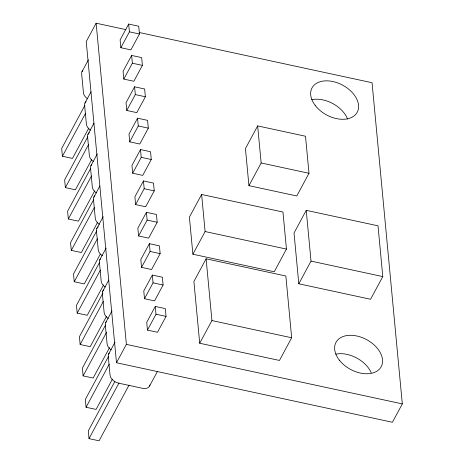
<?xml version="1.0" encoding="UTF-8"?>
<svg xmlns="http://www.w3.org/2000/svg" width="464" height="464" viewBox="0 0 464 464"><rect width="100%" height="100%" fill="white"/><g stroke="black" fill="none" stroke-linecap="round" stroke-linejoin="round"><path stroke-width="0.7" d="M125.843 29.609L96.129 23.2L86.234 41.574L116.487 362.744L392.416 422.269L402.311 403.895L372.058 82.725L139.287 32.509M82.006 71.7L88.404 59.821M84.964 103.072L91.025 91.82M84.848 105.456L61.689 148.463L62.42 156.246L72.471 158.415L88.815 128.058M128.673 24.058L120.124 39.933L120.86 47.717L130.906 49.886L139.455 34.005L138.724 26.228L128.673 24.058L129.41 31.842L120.86 47.717M62.42 156.246L85.579 113.239M87.916 134.45L93.977 123.198M87.8 136.834L64.647 179.841L65.378 187.624L75.423 189.793L91.773 159.43M131.631 55.431L123.082 71.311L123.813 79.095L133.864 81.258L142.413 65.383L141.677 57.6L131.631 55.431L132.362 63.214L123.813 79.095M65.378 187.624L88.531 144.617M90.874 165.828L97.272 153.949M90.758 168.212L67.599 211.219L68.33 219.002L78.381 221.166L94.726 190.808M134.583 86.809L126.034 102.689L126.771 110.467L136.816 112.636L145.365 96.761L144.635 88.978L134.583 86.809L135.32 94.592L126.771 110.467M68.33 219.002L91.489 175.989M93.832 197.206L99.888 185.948M93.711 199.584L70.557 242.591L71.288 250.374L81.333 252.544L97.684 222.186M137.541 118.187L128.992 134.061L129.723 141.845L139.774 144.014L148.323 128.134L147.587 120.356L137.541 118.187L138.272 125.97L129.723 141.845M71.288 250.374L94.447 207.367M96.785 228.578L103.182 216.7M96.669 230.962L73.509 273.969L74.24 281.752L84.291 283.922L100.299 254.191M140.493 149.565L131.95 165.439L132.681 173.223L142.726 175.386L151.276 159.512L150.545 151.728L140.493 149.565L141.23 157.342L132.681 173.223M74.24 281.752L97.399 238.745M99.743 259.956L106.134 248.078M99.621 262.34L76.467 305.347L77.198 313.13L87.244 315.294L103.594 284.937M143.451 180.937L134.902 196.817L135.633 204.595L145.684 206.764L154.234 190.89L153.497 183.106L143.451 180.937L144.182 188.72L135.633 204.595M77.198 313.13L100.357 270.118M102.695 291.334L108.756 280.076M102.915 293.08L79.419 336.719L80.15 344.503L90.202 346.672L106.546 316.315M146.409 212.315L137.86 228.189L138.591 235.973L148.637 238.142L157.186 222.262L156.455 214.484L146.409 212.315L147.14 220.098L138.591 235.973M80.15 344.503L103.31 301.496M105.653 322.706L112.044 310.828M105.531 325.09L82.377 368.097L83.108 375.881L93.154 378.05L109.504 347.687M149.362 243.693L140.812 259.567L141.543 267.351L151.595 269.514L160.144 253.64L159.413 245.856L149.362 243.693L150.092 251.471L141.543 267.351M83.108 375.881L106.604 332.241M108.605 354.084L115.002 342.206M108.489 356.468L85.33 399.475L86.066 407.259L96.112 409.422L112.456 379.065M152.32 275.065L143.77 290.945L144.501 298.723L154.547 300.892L163.096 285.018L162.365 277.234L152.32 275.065L153.05 282.849L144.501 298.723M86.066 407.259L109.22 364.252M201.614 194.48L189.399 217.164L192.891 254.22L274.236 271.771L286.45 249.087L282.959 212.031L201.614 194.48L205.105 231.542L192.891 254.22M116.487 362.744L126.376 344.375L96.129 23.2M114.846 381.518L88.288 430.853L89.018 438.631L99.07 440.8L129.033 385.143M155.272 306.443L146.723 322.318L147.453 330.101L157.505 332.27L166.054 316.39L165.323 308.612L155.272 306.443L156.003 314.227L147.453 330.101M89.018 438.631L118.987 382.974M257.659 125.912L245.444 148.596L248.936 185.652L296.786 195.976L309.001 173.292L305.509 136.236L257.659 125.912L261.151 162.974L248.936 185.652M206.109 258.808L193.894 281.486L199.711 343.25L279.461 360.453L291.676 337.775L285.859 276.01L206.109 258.808L211.926 320.566L199.711 343.25M149.582 386.013L157.325 371.635M306.234 210.337L294.025 233.015L298.804 283.788L370.579 299.268L382.794 276.585L378.009 225.817L306.234 210.337L311.019 261.104L298.804 283.788M129.41 31.842L139.455 34.005M132.362 63.214L142.413 65.383M135.32 94.592L145.365 96.761M138.272 125.97L148.323 128.134M261.151 162.974L309.001 173.292M141.23 157.342L151.276 159.512M144.182 188.72L154.234 190.89M205.105 231.542L286.45 249.087M147.14 220.098L157.186 222.262M311.019 261.104L382.794 276.585M150.092 251.471L160.144 253.64M153.05 282.849L163.096 285.018M211.926 320.566L291.676 337.775M156.003 314.227L166.054 316.39M126.376 344.375L402.311 403.895M311.738 99.696A25.677 16.913 28.3 0 1 347.577 119.08M335.71 354.165A25.677 16.913 28.3 0 1 371.223 372.766M87.551 98.82A8.561 5.638 28.3 0 1 83.456 92.875L81.664 73.851A8.561 5.638 28.3 0 1 82.644 70.754M90.509 130.198A8.561 5.638 28.3 0 1 86.408 124.253L84.616 105.229A8.561 5.638 28.3 0 1 86.037 101.72M93.461 161.576A8.561 5.638 28.3 0 1 89.366 155.626L87.574 136.602A8.561 5.638 28.3 0 1 89.5 132.739M96.419 192.954A8.561 5.638 28.3 0 1 92.319 187.004L90.526 167.98A8.561 5.638 28.3 0 1 91.512 164.882M99.371 224.327A8.561 5.638 28.3 0 1 95.277 218.382L93.484 199.358A8.561 5.638 28.3 0 1 94.9 195.849M102.329 255.705A8.561 5.638 28.3 0 1 98.229 249.754L96.437 230.73A8.561 5.638 28.3 0 1 98.362 226.867M105.282 287.083A8.561 5.638 28.3 0 1 101.187 281.132L99.395 262.108A8.561 5.638 28.3 0 1 100.375 259.011M108.24 318.455A8.561 5.638 28.3 0 1 104.139 312.51L102.347 293.486A8.561 5.638 28.3 0 1 103.768 289.977M111.192 349.833A8.561 5.638 28.3 0 1 107.097 343.882L105.305 324.858A8.561 5.638 28.3 0 1 106.285 321.761M149.901 384.958A8.561 5.638 28.3 0 1 142.535 388.316L118.61 383.154A8.561 5.638 28.3 0 1 110.049 375.26L108.257 356.236A8.561 5.638 28.3 0 1 109.243 353.139M339.399 360.186A25.677 16.913 28.3 0 0 380.648 367.627A25.677 16.913 28.3 0 0 355.743 335.779A25.677 16.913 28.3 0 0 339.399 360.186M315.427 105.717A25.677 16.913 28.3 0 0 356.683 113.158A25.677 16.913 28.3 0 0 331.777 81.316A25.677 16.913 28.3 0 0 315.427 105.717"/></g></svg>
